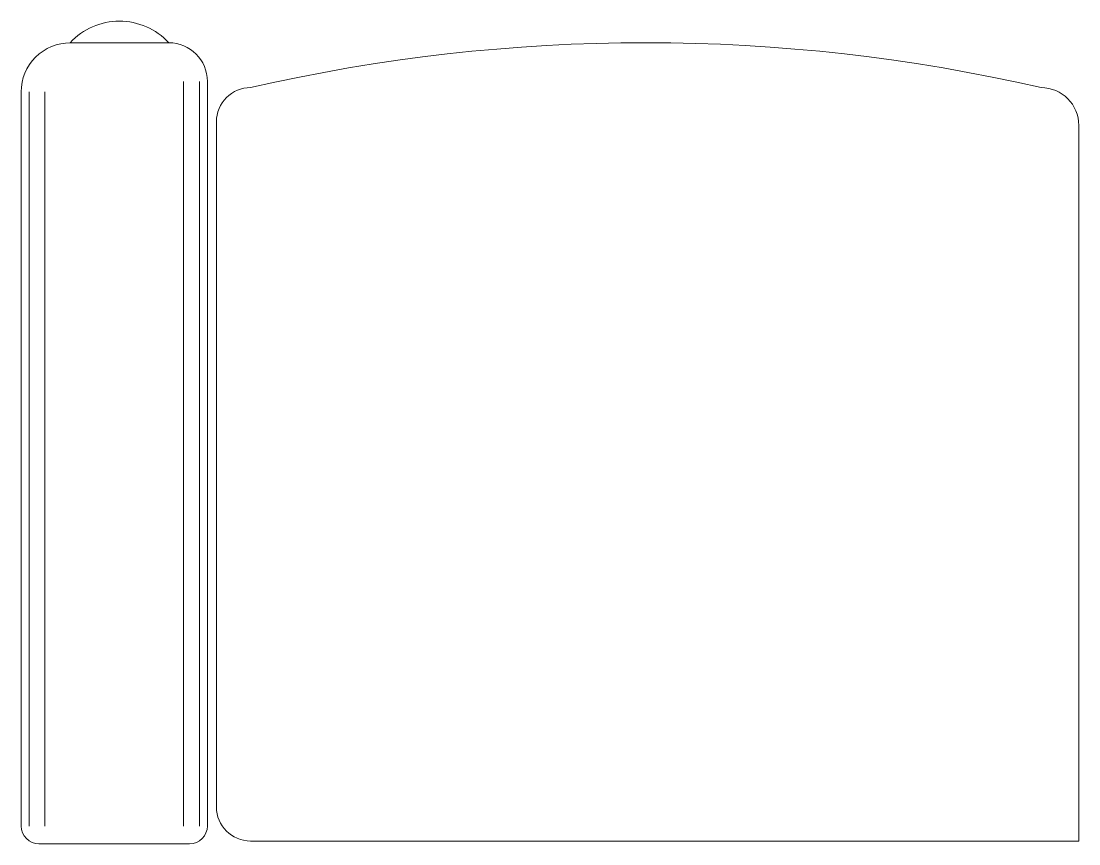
# Model space of a CAD drawing. Header units: inches. Extents: x -12418 to 57169, y -29325 to 19878.
# Drawn here: x 22197 to 22984, y -602 to 11 of the extents above; entities that cross this region are included whole.
import ezdxf

# ---------------------------------------------------------------- set-up
doc = ezdxf.new("R2010")
doc.units = ezdxf.units.IN
doc.header["$LTSCALE"] = 25
doc.header["$MEASUREMENT"] = 0
doc.linetypes.add('DASHDOT', pattern=[25.4, 12.7, -6.35, 0, -6.35])
doc.layers.add('00-Ground Floor$0$LOADING', color=253, linetype='Continuous', lineweight=5)
doc.layers.add('E-LITE-CLNG-CNDT', color=6, linetype='DASHDOT', lineweight=35)

# ---------------------------------------------------------------- blocks, each defined once
blk = doc.blocks.new('00-Ground Floor$0$GF21008-P')
at = {"layer": '00-Ground Floor$0$LOADING'}
for p, q in [((0.68432, -0.20374), (0.79645, -0.20374)), ((0.02235, -0.20585), (0.02235, -0.73852)), ((0.02235, -0.20585), (0.63897, -0.20585)), ((0.67107, -0.77123), (0.67107, -0.21699)), ((0.67698, -0.77123), (0.67698, -0.21699)), ((0.6888, -0.77123), (0.6888, -0.21699)), ((0.79197, -0.76339), (0.79197, -0.21699)), ((0.80379, -0.76339), (0.80379, -0.21699)), ((0.8097, -0.76339), (0.8097, -0.21699)), ((0.66431, -0.74126), (0.66431, -0.23119)), ((0.69984, -0.8), (0.77309, -0.8))]:
    blk.add_line(p, q, dxfattribs=at)
for centre, radius, start, end in [((0.68432, -0.21699), 0.01325, 90, 180), ((0.79645, -0.21699), 0.01325, 0, 90), ((0.63897, -0.23119), 0.02534, 0, 90), ((0.05042, -0.73852), 0.02807, 180, 270), ((0.63897, -0.74126), 0.02534, 270, 0), ((0.77309, -0.76339), 0.03661, 270, 0), ((0.3447, 0.51055), 1.31061, 257.02456, 282.97544), ((0.69984, -0.77123), 0.02877, 180, 270), ((0.73653, -0.7662), 0.04989, 222.64618, 317.35382)]:
    blk.add_arc(centre, radius, start, end, dxfattribs=at)
blk = doc.blocks.new('00-Ground Floor')
at = {"layer": '00-Ground Floor$0$LOADING', "xscale": 1000, "yscale": 1000, "zscale": 1000, "rotation": 179.9999999999998}
blk.add_blockref('00-Ground Floor$0$GF21008-P', (23006.49, -805.26), dxfattribs=at)

msp = doc.modelspace()

# ---------------------------------------------------------------- block references
at = {"layer": 'E-LITE-CLNG-CNDT'}
msp.add_blockref('00-Ground Floor', (0, 0), dxfattribs=at)

doc.saveas('drawing.dxf')
